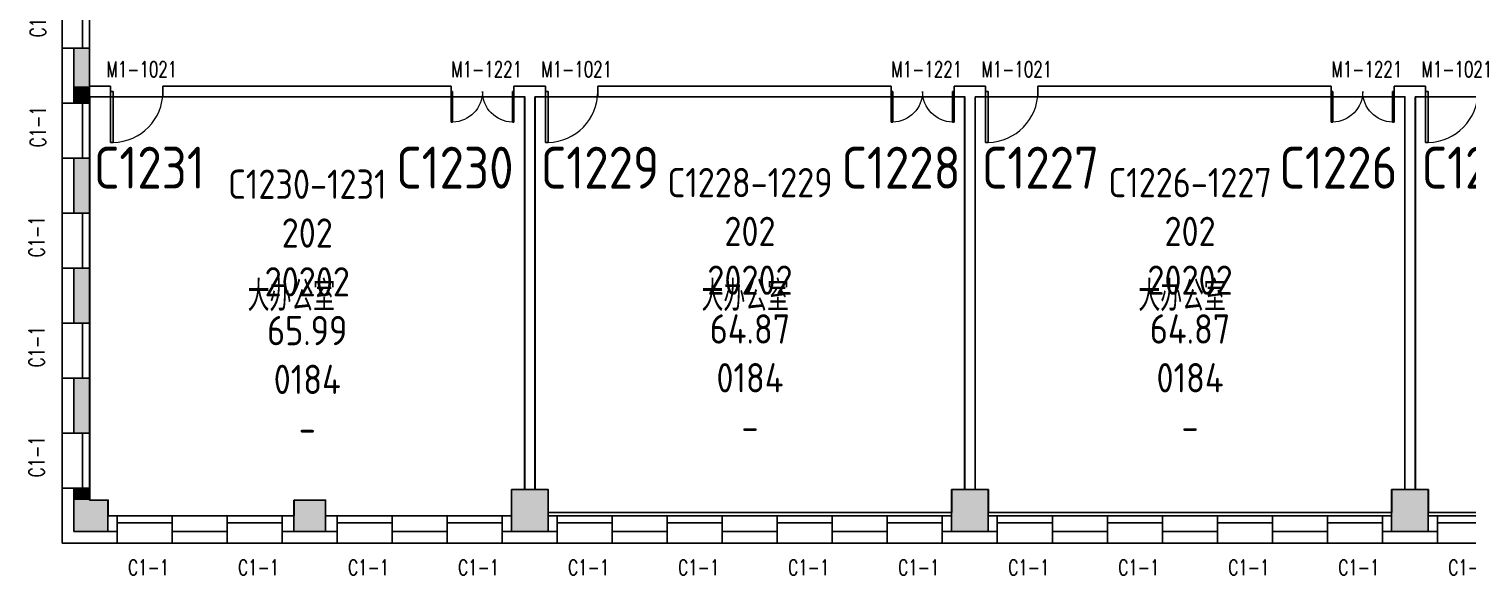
# Model space of a CAD drawing. Extents: x 1762714 to 1838512, y 310267 to 413040.
# Drawn here: x 1762714 to 1790170, y 310267 to 320701 of the extents above; entities that cross this region are included whole.
import ezdxf
from ezdxf.enums import TextEntityAlignment as Align

# ---------------------------------------------------------------- set-up
doc = ezdxf.new("R2010")
doc.units = 0
doc.header["$LTSCALE"] = 1000
doc.header["$MEASUREMENT"] = 0
for name, color, linetype in [('body', 30, 'Continuous'), ('name', 1, 'Continuous'), ('RM$', 5, 'Continuous'), ('RM$TXT', 5, 'Continuous')]:
    doc.layers.add(name, color=color, linetype=linetype)
doc.styles.add('-宋体', font='GBENOR.shx', dxfattribs={"bigfont": 'GBCBIG.shx'})
doc.styles.add('_TCH_WINDOW', font='txt.shx', dxfattribs={"height": 3.5, "bigfont": 'hztxt.shx'})
doc.styles.get("Standard").update_dxf_attribs({"font": 'gbenor.shx', "bigfont": 'gbcbig.shx'})

# ---------------------------------------------------------------- blocks, each defined once
blk = doc.blocks.new('$WINLIB2D$00000004')
for p, q in [((-0.5, 0.5), (0.5, 0.5)), ((-0.5, 0.241), (0.5, 0.241)), ((-0.5, -0.5), (0.5, -0.5))]:
    blk.add_line(p, q)
blk = doc.blocks.new('$DorLib2D$00000002')
for p, q in [((-0.5, 0), (-0.5, 0.4875)), ((-0.475, 0.4875), (-0.5, 0.4875)), ((-0.475, 0), (-0.475, 0.4875)), ((0.475, 0), (0.475, 0.4875)), ((0.475, 0.4875), (0.5, 0.4875)), ((0.5, 0), (0.5, 0.4875)), ((-0.5, 0), (-0.475, 0)), ((0.5, 0), (0.475, 0))]:
    blk.add_line(p, q)
at = {"lineweight": 13}
for centre, start, end in [((-0.4875, 0), 0, 88.53072), ((0.4875, 0), 91.46928, 180)]:
    blk.add_arc(centre, 0.4875, start, end, dxfattribs=at)
blk = doc.blocks.new('$DorLib2D$00000001')
for p, q in [((0.45, 0.975), (0.5, 0.975)), ((0.45, 0), (0.45, 0.975)), ((0.5, 0), (0.5, 0.975)), ((0.5, 0), (0.45, 0))]:
    blk.add_line(p, q)
at = {"lineweight": 13}
blk.add_arc((0.475, 0), 0.975, 91.4693, 180, dxfattribs=at)

msp = doc.modelspace()

# ---------------------------------------------------------------- hatches: boundary and pattern name
at = {"layer": 'body'}
for points in [[(1763876, 319603), (1763876, 320328), (1763576, 320328), (1763576, 319603)], [(1763576, 319603), (1763576, 319278), (1763876, 319278), (1763876, 319603)], [(1763576, 318228), (1763576, 317178), (1763876, 317178), (1763876, 318228)], [(1763576, 316128), (1763576, 315078), (1763876, 315078), (1763876, 316128)], [(1763576, 314028), (1763576, 312978), (1763876, 312978), (1763876, 314028)], [(1763576, 311703), (1763876, 311703), (1763876, 311928), (1763576, 311928)], [(1771926, 311103), (1772626, 311103), (1772626, 311903), (1771926, 311903)], [(1780326, 311103), (1781026, 311103), (1781026, 311903), (1780326, 311903)], [(1788726, 311103), (1789426, 311103), (1789426, 311903), (1788726, 311903)], [(1763576, 311103), (1764226, 311103), (1764226, 311703), (1763576, 311703)], [(1767776, 311103), (1768376, 311103), (1768376, 311703), (1767776, 311703)]]:
    msp.add_hatch(color=256, dxfattribs=at).paths.add_polyline_path(points)

# ---------------------------------------------------------------- linework, layer by layer
for p, q in [((1763351, 320328), (1763351, 319603)), ((1763351, 320328), (1763576, 320328)), ((1763876, 320328), (1763576, 320328)), ((1763576, 320328), (1763576, 319603)), ((1763876, 319603), (1763876, 320328)), ((1763351, 319603), (1763351, 319278)), ((1763576, 319603), (1763576, 319278)), ((1764276, 319603), (1763876, 319603)), ((1763876, 319278), (1763876, 319603)), ((1764276, 319403), (1764276, 319603)), ((1770775, 319603), (1765276, 319603)), ((1765276, 319603), (1765276, 319403)), ((1770775, 319403), (1770775, 319603)), ((1772176, 319603), (1771975, 319603)), ((1771975, 319603), (1771975, 319403)), ((1772576, 319603), (1772176, 319603)), ((1772576, 319403), (1772576, 319603)), ((1779175, 319603), (1773576, 319603)), ((1773576, 319603), (1773576, 319403)), ((1779175, 319403), (1779175, 319603)), ((1780576, 319603), (1780375, 319603)), ((1780375, 319603), (1780375, 319403)), ((1780976, 319603), (1780576, 319603)), ((1780976, 319403), (1780976, 319603)), ((1787575, 319603), (1781976, 319603)), ((1781976, 319603), (1781976, 319403)), ((1787575, 319403), (1787575, 319603)), ((1788976, 319603), (1788775, 319603)), ((1788775, 319603), (1788775, 319403)), ((1789376, 319603), (1788976, 319603)), ((1789376, 319403), (1789376, 319603)), ((1763876, 319403), (1764276, 319403)), ((1765276, 319403), (1770775, 319403)), ((1771975, 319403), (1772176, 319403)), ((1772176, 311903), (1772176, 319403)), ((1772376, 311903), (1772376, 319403)), ((1772376, 319403), (1772576, 319403)), ((1773576, 319403), (1779175, 319403)), ((1780375, 319403), (1780576, 319403)), ((1780576, 311903), (1780576, 319403)), ((1780776, 311903), (1780776, 319403)), ((1780776, 319403), (1780976, 319403)), ((1781976, 319403), (1787575, 319403)), ((1788775, 319403), (1788976, 319403)), ((1788976, 311903), (1788976, 319403)), ((1789176, 311903), (1789176, 319403)), ((1789176, 319403), (1789376, 319403)), ((1763351, 319278), (1763576, 319278)), ((1763576, 319278), (1763876, 319278)), ((1763351, 318228), (1763351, 317178)), ((1763351, 318228), (1763576, 318228)), ((1763576, 318228), (1763576, 317178)), ((1763876, 318228), (1763576, 318228)), ((1763876, 317178), (1763876, 318228)), ((1763351, 317178), (1763576, 317178)), ((1763576, 317178), (1763876, 317178)), ((1763351, 316128), (1763351, 315078)), ((1763351, 316128), (1763576, 316128)), ((1763576, 316128), (1763576, 315078)), ((1763876, 316128), (1763576, 316128)), ((1763876, 315078), (1763876, 316128)), ((1763351, 315078), (1763576, 315078)), ((1763576, 315078), (1763876, 315078)), ((1763351, 314028), (1763351, 312978)), ((1763351, 314028), (1763576, 314028)), ((1763576, 314028), (1763576, 312978)), ((1763876, 314028), (1763576, 314028)), ((1763876, 312978), (1763876, 314028)), ((1763351, 312978), (1763576, 312978)), ((1763576, 312978), (1763876, 312978)), ((1763351, 311928), (1763351, 310878)), ((1763351, 311928), (1763576, 311928)), ((1763876, 311928), (1763576, 311928)), ((1763576, 311928), (1763576, 311703)), ((1763876, 311703), (1763876, 311928)), ((1772626, 311903), (1771926, 311903)), ((1771926, 311903), (1771926, 311103)), ((1772626, 311103), (1772626, 311903)), ((1781026, 311903), (1780326, 311903)), ((1780326, 311903), (1780326, 311103)), ((1781026, 311103), (1781026, 311903)), ((1789426, 311903), (1788726, 311903)), ((1788726, 311903), (1788726, 311103)), ((1789426, 311103), (1789426, 311903)), ((1763576, 311703), (1763576, 311103)), ((1764226, 311703), (1763876, 311703)), ((1764226, 311103), (1764226, 311703)), ((1768376, 311703), (1767776, 311703)), ((1767776, 311703), (1767776, 311103)), ((1768376, 311103), (1768376, 311703)), ((1764401, 311403), (1764226, 311403)), ((1764401, 311103), (1764401, 311403)), ((1766501, 311403), (1765451, 311403)), ((1765451, 311403), (1765451, 311103)), ((1766501, 311103), (1766501, 311403)), ((1767776, 311403), (1767551, 311403)), ((1767551, 311403), (1767551, 311103)), ((1768601, 311403), (1768376, 311403)), ((1768601, 311103), (1768601, 311403)), ((1770701, 311403), (1769651, 311403)), ((1769651, 311403), (1769651, 311103)), ((1770701, 311103), (1770701, 311403)), ((1771926, 311403), (1771751, 311403)), ((1771751, 311403), (1771751, 311103)), ((1772801, 311403), (1772626, 311403)), ((1772801, 311103), (1772801, 311403)), ((1774901, 311403), (1773851, 311403)), ((1773851, 311403), (1773851, 311103)), ((1774901, 311103), (1774901, 311403)), ((1777001, 311403), (1775951, 311403)), ((1775951, 311403), (1775951, 311103)), ((1777001, 311103), (1777001, 311403)), ((1779101, 311403), (1778051, 311403)), ((1778051, 311403), (1778051, 311103)), ((1779101, 311103), (1779101, 311403)), ((1780326, 311403), (1780151, 311403)), ((1780151, 311403), (1780151, 311103)), ((1781201, 311403), (1781026, 311403)), ((1781201, 311103), (1781201, 311403)), ((1783301, 311403), (1782251, 311403)), ((1782251, 311403), (1782251, 311103)), ((1783301, 311103), (1783301, 311403)), ((1785401, 311403), (1784351, 311403)), ((1784351, 311403), (1784351, 311103)), ((1785401, 311103), (1785401, 311403)), ((1787501, 311403), (1786451, 311403)), ((1786451, 311403), (1786451, 311103)), ((1787501, 311103), (1787501, 311403)), ((1788726, 311403), (1788551, 311403)), ((1788551, 311403), (1788551, 311103)), ((1789601, 311403), (1789426, 311403)), ((1789601, 311103), (1789601, 311403)), ((1763576, 311103), (1764226, 311103)), ((1764226, 311103), (1764401, 311103)), ((1764401, 310878), (1764401, 311103)), ((1765451, 311103), (1766501, 311103)), ((1765451, 310878), (1765451, 311103)), ((1766501, 310878), (1766501, 311103)), ((1767551, 311103), (1767776, 311103)), ((1767551, 310878), (1767551, 311103)), ((1767776, 311103), (1768376, 311103)), ((1768376, 311103), (1768601, 311103)), ((1768601, 310878), (1768601, 311103)), ((1769651, 311103), (1770701, 311103)), ((1769651, 310878), (1769651, 311103)), ((1770701, 310878), (1770701, 311103)), ((1771751, 311103), (1771926, 311103)), ((1771751, 310878), (1771751, 311103)), ((1771926, 311103), (1772626, 311103)), ((1772626, 311103), (1772801, 311103)), ((1772801, 310878), (1772801, 311103)), ((1773851, 311103), (1774901, 311103)), ((1773851, 310878), (1773851, 311103)), ((1774901, 310878), (1774901, 311103)), ((1775951, 311103), (1777001, 311103)), ((1775951, 310878), (1775951, 311103)), ((1777001, 310878), (1777001, 311103)), ((1778051, 311103), (1779101, 311103)), ((1778051, 310878), (1778051, 311103)), ((1779101, 310878), (1779101, 311103)), ((1780151, 311103), (1780326, 311103)), ((1780151, 310878), (1780151, 311103)), ((1780326, 311103), (1781026, 311103)), ((1781026, 311103), (1781201, 311103)), ((1781201, 310878), (1781201, 311103)), ((1782251, 311103), (1783301, 311103)), ((1782251, 310878), (1782251, 311103)), ((1783301, 310878), (1783301, 311103)), ((1784351, 311103), (1785401, 311103)), ((1784351, 310878), (1784351, 311103)), ((1785401, 310878), (1785401, 311103)), ((1786451, 311103), (1787501, 311103)), ((1786451, 310878), (1786451, 311103)), ((1787501, 310878), (1787501, 311103)), ((1788551, 311103), (1788726, 311103)), ((1788551, 310878), (1788551, 311103)), ((1788726, 311103), (1789426, 311103)), ((1789426, 311103), (1789601, 311103)), ((1789601, 310878), (1789601, 311103)), ((1763351, 310878), (1764401, 310878)), ((1765451, 310878), (1766501, 310878)), ((1767551, 310878), (1768076, 310878)), ((1768076, 310878), (1768601, 310878)), ((1769651, 310878), (1770701, 310878)), ((1771751, 310878), (1772276, 310878)), ((1772276, 310878), (1772801, 310878)), ((1773851, 310878), (1774901, 310878)), ((1775951, 310878), (1777001, 310878)), ((1778051, 310878), (1779101, 310878)), ((1780151, 310878), (1780676, 310878)), ((1780676, 310878), (1781201, 310878)), ((1782251, 310878), (1783301, 310878)), ((1784351, 310878), (1785401, 310878)), ((1786451, 310878), (1787501, 310878)), ((1788551, 310878), (1789076, 310878)), ((1789076, 310878), (1789601, 310878))]:
    msp.add_line(p, q, dxfattribs=at)
at = {"layer": 'RM$'}
for points in [[(1763880, 319403), (1763880, 311703), (1764230, 311703), (1764230, 311403), (1767780, 311403), (1767780, 311703), (1768380, 311703), (1768380, 311403), (1771930, 311403), (1771930, 311903), (1772180, 311903), (1772180, 319403)], [(1772380, 319403), (1780580, 319403), (1780580, 311903), (1780330, 311903), (1780330, 311466), (1772630, 311466), (1772630, 311903), (1772380, 311903)], [(1780780, 319403), (1788980, 319403), (1788980, 311903), (1788730, 311903), (1788730, 311466), (1781030, 311466), (1781030, 311903), (1780780, 311903)], [(1789180, 319403), (1797380, 319403), (1797380, 312003), (1797130, 312003), (1797130, 311466), (1789430, 311466), (1789430, 311903), (1789180, 311903)]]:
    msp.add_lwpolyline(points, close=True, dxfattribs=at)

# ---------------------------------------------------------------- block references
at = {"layer": 'body'}
ref = msp.add_blockref('$WINLIB2D$00000004', (1763613, 320853), dxfattribs=dict(at, xscale=-1050, yscale=525, zscale=-1050, rotation=270))
ref.add_attrib('A', 'C1-1', (1763037, 320538), dxfattribs={"height": 297.5, "rotation": 90, "style": '_TCH_WINDOW', "width": 0.705882})
ref = msp.add_blockref('$DorLib2D$00000001', (1764776, 319503), dxfattribs=dict(at, xscale=1000, yscale=1000, zscale=1000, rotation=180))
ref.add_attrib('A', 'M1-1021', (1764198, 319780), dxfattribs={"height": 297.5, "style": '_TCH_WINDOW', "width": 0.705882})
ref = msp.add_blockref('$DorLib2D$00000002', (1771375, 319503), dxfattribs=dict(at, xscale=-1200, yscale=1200, zscale=-1200, rotation=180))
ref.add_attrib('A', 'M1-1221', (1770780, 319780), dxfattribs={"height": 297.5, "style": '_TCH_WINDOW', "width": 0.705882})
ref = msp.add_blockref('$DorLib2D$00000001', (1773076, 319503), dxfattribs=dict(at, xscale=1000, yscale=1000, zscale=1000, rotation=180))
ref.add_attrib('A', 'M1-1021', (1772498, 319780), dxfattribs={"height": 297.5, "rotation": 360, "style": '_TCH_WINDOW', "width": 0.705882})
ref = msp.add_blockref('$DorLib2D$00000002', (1779775, 319503), dxfattribs=dict(at, xscale=-1200, yscale=1200, zscale=-1200, rotation=179.9999999999986))
ref.add_attrib('A', 'M1-1221', (1779180, 319780), dxfattribs={"height": 297.5, "rotation": 360, "style": '_TCH_WINDOW', "width": 0.705882})
ref = msp.add_blockref('$DorLib2D$00000001', (1781476, 319503), dxfattribs=dict(at, xscale=1000, yscale=1000, zscale=1000, rotation=180))
ref.add_attrib('A', 'M1-1021', (1780898, 319780), dxfattribs={"height": 297.5, "style": '_TCH_WINDOW', "width": 0.705882})
ref = msp.add_blockref('$DorLib2D$00000002', (1788175, 319503), dxfattribs=dict(at, xscale=-1200, yscale=1200, zscale=-1200, rotation=180))
ref.add_attrib('A', 'M1-1221', (1787580, 319780), dxfattribs={"height": 297.5, "style": '_TCH_WINDOW', "width": 0.705882})
ref = msp.add_blockref('$DorLib2D$00000001', (1789876, 319503), dxfattribs=dict(at, xscale=1000, yscale=1000, zscale=1000, rotation=180))
ref.add_attrib('A', 'M1-1021', (1789298, 319780), dxfattribs={"height": 297.5, "style": '_TCH_WINDOW', "width": 0.705882})
ref = msp.add_blockref('$WINLIB2D$00000004', (1763613, 318753), dxfattribs=dict(at, xscale=-1050, yscale=525, zscale=-1050, rotation=270))
ref.add_attrib('A', 'C1-1', (1763037, 318438), dxfattribs={"height": 297.5, "rotation": 90, "style": '_TCH_WINDOW', "width": 0.705882})
ref = msp.add_blockref('$WINLIB2D$00000004', (1763613, 316653), dxfattribs=dict(at, xscale=-1050, yscale=525, zscale=-1050, rotation=270))
ref.add_attrib('A', 'C1-1', (1763012, 316338), dxfattribs={"height": 297.5, "rotation": 90, "style": '_TCH_WINDOW', "width": 0.705882})
ref = msp.add_blockref('$WINLIB2D$00000004', (1763613, 314553), dxfattribs=dict(at, xscale=-1050, yscale=525, zscale=-1050, rotation=270))
ref.add_attrib('A', 'C1-1', (1763012, 314238), dxfattribs={"height": 297.5, "rotation": 90, "style": '_TCH_WINDOW', "width": 0.705882})
ref = msp.add_blockref('$WINLIB2D$00000004', (1763613, 312453), dxfattribs=dict(at, xscale=-1050, yscale=525, zscale=-1050, rotation=270))
ref.add_attrib('A', 'C1-1', (1763012, 312138), dxfattribs={"height": 297.5, "rotation": 90, "style": '_TCH_WINDOW', "width": 0.705882})
ref = msp.add_blockref('$WINLIB2D$00000004', (1764926, 311141), dxfattribs=dict(at, xscale=-1050, yscale=525, zscale=-1050))
ref.add_attrib('A', 'C1-1', (1764611, 310267), dxfattribs={"height": 297.5, "style": '_TCH_WINDOW', "width": 0.705882})
ref = msp.add_blockref('$WINLIB2D$00000004', (1767026, 311141), dxfattribs=dict(at, xscale=-1050, yscale=525, zscale=-1050))
ref.add_attrib('A', 'C1-1', (1766711, 310267), dxfattribs={"height": 297.5, "style": '_TCH_WINDOW', "width": 0.705882})
ref = msp.add_blockref('$WINLIB2D$00000004', (1769126, 311141), dxfattribs=dict(at, xscale=-1050, yscale=525, zscale=-1050))
ref.add_attrib('A', 'C1-1', (1768811, 310267), dxfattribs={"height": 297.5, "style": '_TCH_WINDOW', "width": 0.705882})
ref = msp.add_blockref('$WINLIB2D$00000004', (1771226, 311141), dxfattribs=dict(at, xscale=-1050, yscale=525, zscale=-1050))
ref.add_attrib('A', 'C1-1', (1770911, 310267), dxfattribs={"height": 297.5, "style": '_TCH_WINDOW', "width": 0.705882})
ref = msp.add_blockref('$WINLIB2D$00000004', (1773326, 311141), dxfattribs=dict(at, xscale=-1050, yscale=525, zscale=-1050))
ref.add_attrib('A', 'C1-1', (1773011, 310267), dxfattribs={"height": 297.5, "style": '_TCH_WINDOW', "width": 0.705882})
ref = msp.add_blockref('$WINLIB2D$00000004', (1775426, 311141), dxfattribs=dict(at, xscale=-1050, yscale=525, zscale=-1050))
ref.add_attrib('A', 'C1-1', (1775111, 310267), dxfattribs={"height": 297.5, "style": '_TCH_WINDOW', "width": 0.705882})
ref = msp.add_blockref('$WINLIB2D$00000004', (1777526, 311141), dxfattribs=dict(at, xscale=-1050, yscale=525, zscale=-1050))
ref.add_attrib('A', 'C1-1', (1777211, 310267), dxfattribs={"height": 297.5, "style": '_TCH_WINDOW', "width": 0.705882})
ref = msp.add_blockref('$WINLIB2D$00000004', (1779626, 311141), dxfattribs=dict(at, xscale=-1050, yscale=525, zscale=-1050))
ref.add_attrib('A', 'C1-1', (1779311, 310267), dxfattribs={"height": 297.5, "style": '_TCH_WINDOW', "width": 0.705882})
ref = msp.add_blockref('$WINLIB2D$00000004', (1781726, 311141), dxfattribs=dict(at, xscale=-1050, yscale=525, zscale=-1050))
ref.add_attrib('A', 'C1-1', (1781411, 310267), dxfattribs={"height": 297.5, "style": '_TCH_WINDOW', "width": 0.705882})
ref = msp.add_blockref('$WINLIB2D$00000004', (1783826, 311141), dxfattribs=dict(at, xscale=-1050, yscale=525, zscale=-1050))
ref.add_attrib('A', 'C1-1', (1783511, 310267), dxfattribs={"height": 297.5, "style": '_TCH_WINDOW', "width": 0.705882})
ref = msp.add_blockref('$WINLIB2D$00000004', (1785926, 311141), dxfattribs=dict(at, xscale=-1050, yscale=525, zscale=-1050))
ref.add_attrib('A', 'C1-1', (1785611, 310267), dxfattribs={"height": 297.5, "style": '_TCH_WINDOW', "width": 0.705882})
ref = msp.add_blockref('$WINLIB2D$00000004', (1788026, 311141), dxfattribs=dict(at, xscale=-1050, yscale=525, zscale=-1050))
ref.add_attrib('A', 'C1-1', (1787711, 310267), dxfattribs={"height": 297.5, "style": '_TCH_WINDOW', "width": 0.705882})
ref = msp.add_blockref('$WINLIB2D$00000004', (1790126, 311141), dxfattribs=dict(at, xscale=-1050, yscale=525, zscale=-1050))
ref.add_attrib('A', 'C1-1', (1789811, 310267), dxfattribs={"height": 297.5, "style": '_TCH_WINDOW', "width": 0.705882})

# ---------------------------------------------------------------- texts
at = {"layer": 'name', "style": '-宋体'}
for s, p in [('C1231', (1763956, 318449)), ('C1230', (1769725, 318449)), ('C1229', (1772486, 318449)), ('C1228', (1778224, 318449)), ('C1227', (1780905, 318449)), ('C1226', (1786582, 318449)), ('C1225', (1789298, 318449))]:
    msp.add_text(s, height=800, dxfattribs=at).set_placement(p, align=Align.TOP_LEFT)
for p in [(1766893, 315309), (1775556, 315309), (1783894, 315309)]:
    msp.add_text('大办公室', height=578.7, dxfattribs=at).set_placement(p)
at = {"layer": 'RM$TXT', "char_height": 558.8, "attachment_point": 8}
for s, insert in [('C1230-1231^M^J202^M^J20202^M^J65.99^M^J0184^M^J-^M^J', (1768030, 312796)), ('C1228-1229^M^J202^M^J20202^M^J64.87^M^J0184^M^J-^M^J', (1776480, 312827)), ('C1226-1227^M^J202^M^J20202^M^J64.87^M^J0184^M^J-^M^J', (1784880, 312827))]:
    msp.add_mtext(s, dxfattribs=dict(at, insert=insert))

doc.saveas('drawing.dxf')
